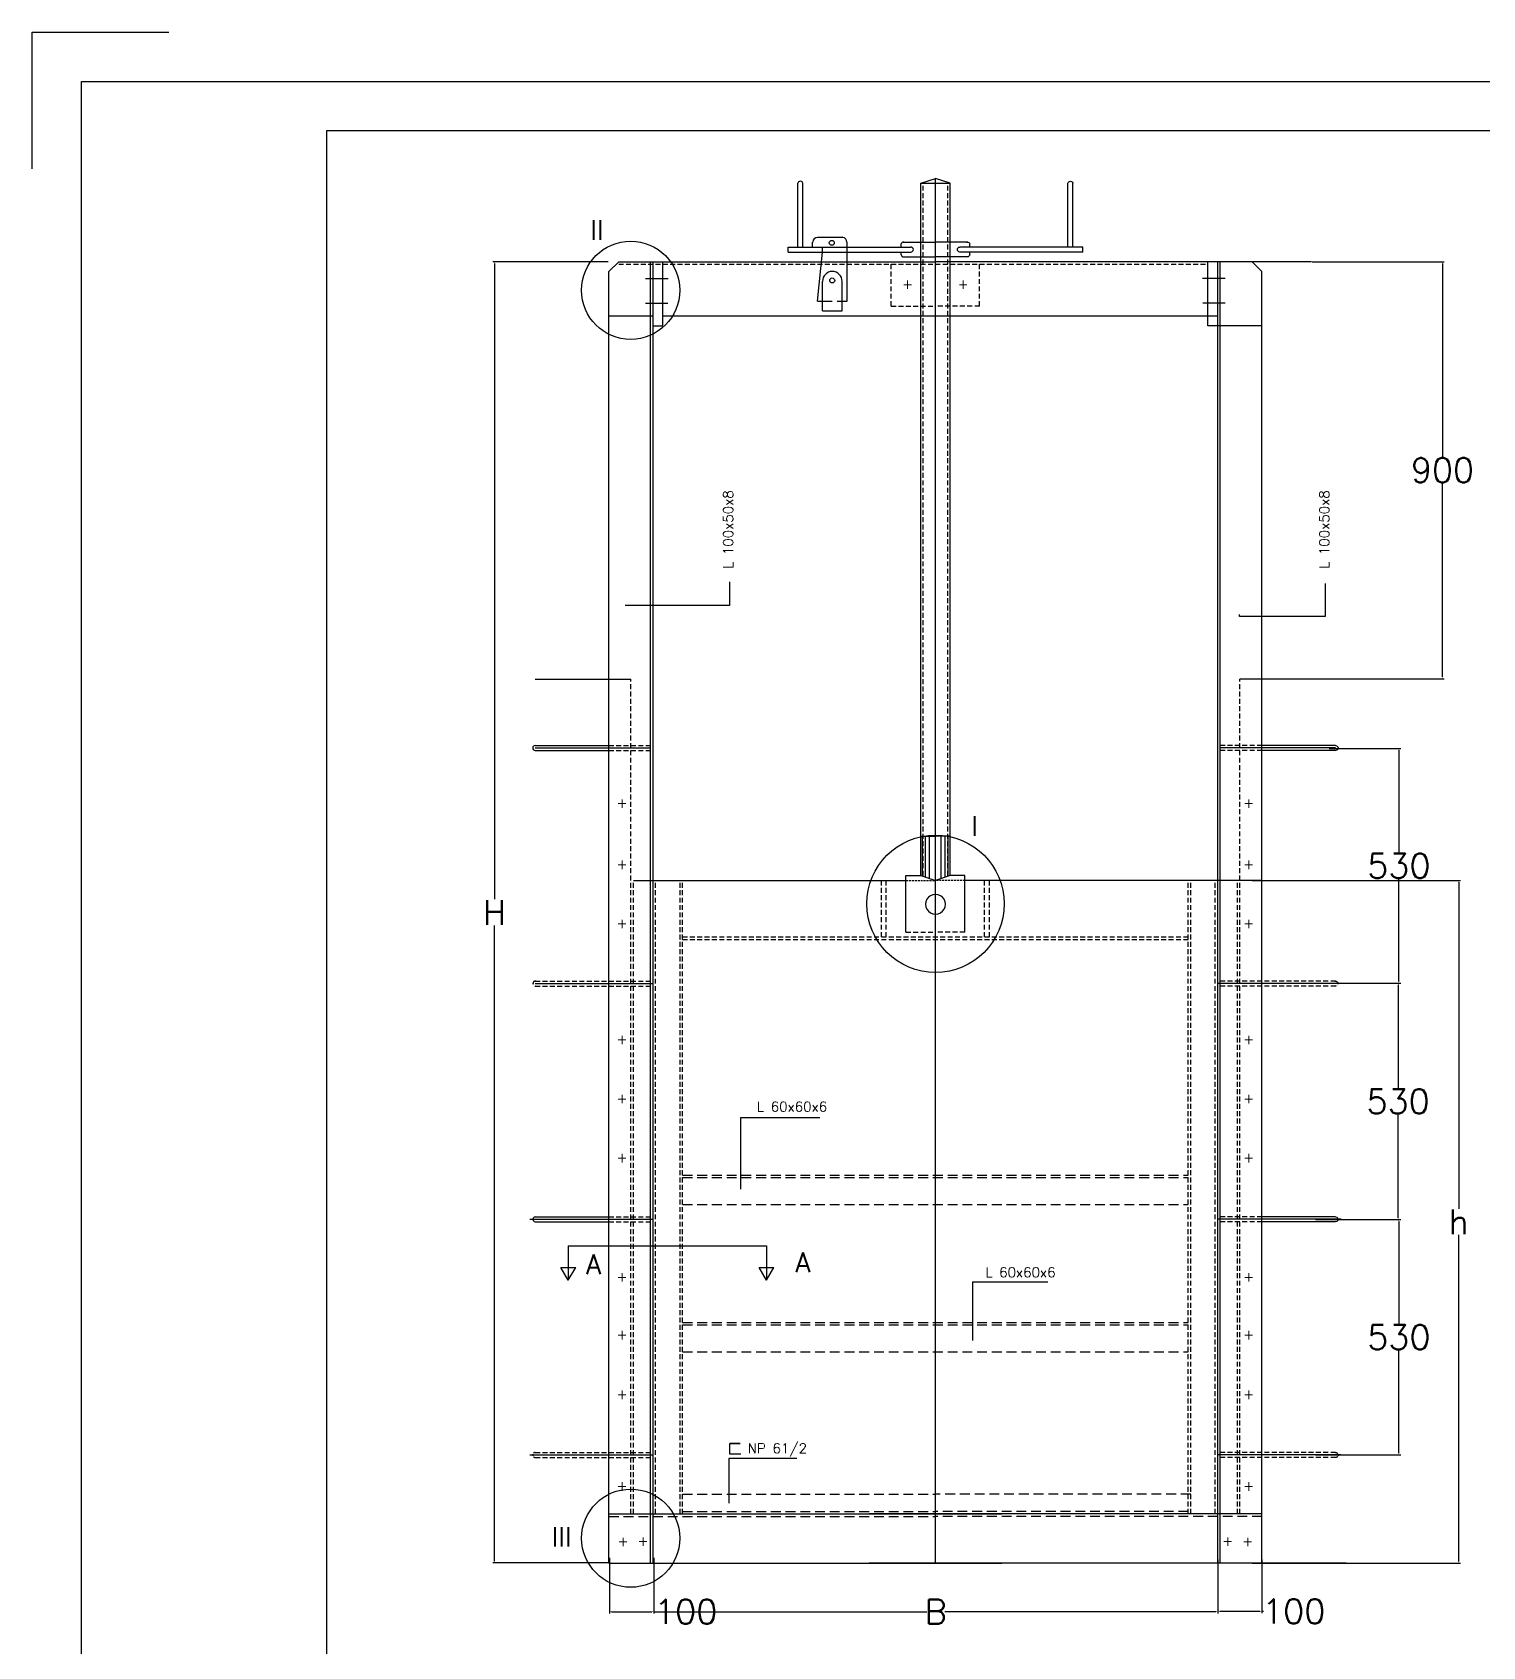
# Model space of a CAD drawing. Header units: metres. Extents: x 444 to 3227, y -3167 to -392.
# Drawn here: x 458.3 to 606, y -3024.3 to -2859.9 of the extents above; entities that cross this region are included whole.
import ezdxf

# ---------------------------------------------------------------- set-up
doc = ezdxf.new("R2010")
doc.units = ezdxf.units.M
doc.linetypes.add('DASHEDX2', pattern=[1.5, 1, -0.5])
doc.layers.get('DEFPOINTS').update_dxf_attribs({"linetype": 'CONTINUOUS'})
for name, color, linetype in [('BANGUNAN', 7, 'CONTINUOUS'), ('DIMENSI', 7, 'CONTINUOUS'), ('KOP', 7, 'CONTINUOUS'), ('TEX', 7, 'CONTINUOUS')]:
    doc.layers.add(name, color=color, linetype=linetype)
doc.styles.get("Standard").update_dxf_attribs({"font": 'Simplex.shx', "height": 2.5})
doc.dimstyles.get("Standard").update_dxf_attribs({"dimtxt": 0.18, "dimasz": 0.18, "dimexe": 0.18, "dimexo": 0.0625, "dimgap": 0.09, "dimtad": 0, "dimtih": 1, "dimtoh": 1, "dimdec": 4, "dimzin": 0, "dimdsep": 46, "dimtxsty": 'Standard', "dimcen": 0.09, "dimadec": 0, "dimazin": 0, "dimtfac": 1, "dimtdec": 4, "dimtofl": 0, "dimtmove": 0, "dimatfit": 3, "dimfxl": 1, "dimtolj": 1, "dimtzin": 0, "dimarcsym": 0})

# ---------------------------------------------------------------- blocks, each defined once
blk = doc.blocks.new('*D199')
at = {"layer": 'DEFPOINTS', "color": 0}
for p in [(517.05, -2883.28), (505.4, -3015.78), (517.05, -3015.78)]:
    blk.add_point(p, dxfattribs=at)
at = {"layer": 'TEX', "color": 0, "lineweight": -2}
for p, q in [((516.99, -2883.28), (505.22, -2883.28)), ((505.4, -2883.46), (505.4, -2948.19)), ((505.4, -3015.6), (505.4, -2950.87)), ((516.99, -3015.78), (505.22, -3015.78))]:
    blk.add_line(p, q, dxfattribs=at)
at = {"layer": 'TEX', "color": 0}
for points in [[(505.37, -2883.46), (505.43, -2883.46), (505.4, -2883.28)], [(505.37, -3015.6), (505.43, -3015.6), (505.4, -3015.78)]]:
    blk.add_solid(points, dxfattribs=at)
at = {"layer": 'TEX', "color": 0, "insert": (505.4, -2949.53), "char_height": 2.5, "attachment_point": 5}
blk.add_mtext('\\A1;H', dxfattribs=at)
blk = doc.blocks.new('*D200')
at = {"layer": 'DEFPOINTS', "color": 0}
for p in [(588.6, -2883.28), (588.6, -2925.73), (601.93, -2925.73)]:
    blk.add_point(p, dxfattribs=at)
at = {"layer": 'TEX', "color": 0, "lineweight": -2}
for p, q in [((588.66, -2883.28), (602.11, -2883.28)), ((601.93, -2883.46), (601.93, -2903.16)), ((601.93, -2925.55), (601.93, -2905.84)), ((588.66, -2925.73), (602.11, -2925.73))]:
    blk.add_line(p, q, dxfattribs=at)
at = {"layer": 'TEX', "color": 0}
for points in [[(601.9, -2883.46), (601.96, -2883.46), (601.93, -2883.28)], [(601.9, -2925.55), (601.96, -2925.55), (601.93, -2925.73)]]:
    blk.add_solid(points, dxfattribs=at)
at = {"layer": 'TEX', "color": 0, "insert": (601.93, -2904.5), "char_height": 2.5, "attachment_point": 5}
blk.add_mtext('\\A1;900', dxfattribs=at)
blk = doc.blocks.new('*D201')
at = {"layer": 'DEFPOINTS', "color": 0}
for p in [(521.62, -3018.62), (579.05, -3018.62), (579.05, -3020.74)]:
    blk.add_point(p, dxfattribs=at)
at = {"layer": 'DIMENSI', "color": 0, "lineweight": -2}
for p, q in [((521.62, -3018.69), (521.62, -3020.92)), ((579.05, -3018.69), (579.05, -3020.92)), ((521.8, -3020.74), (549.41, -3020.74)), ((578.87, -3020.74), (551.26, -3020.74))]:
    blk.add_line(p, q, dxfattribs=at)
at = {"layer": 'DIMENSI', "color": 0}
for points in [[(521.8, -3020.71), (521.8, -3020.77), (521.62, -3020.74)], [(578.87, -3020.71), (578.87, -3020.77), (579.05, -3020.74)]]:
    blk.add_solid(points, dxfattribs=at)
at = {"layer": 'DIMENSI', "color": 0, "insert": (550.34, -3020.74), "char_height": 2.5, "attachment_point": 5}
blk.add_mtext('\\A1;B', dxfattribs=at)
blk = doc.blocks.new('*D203')
at = {"layer": 'DEFPOINTS', "color": 0}
for p in [(517.12, -3015.19), (521.62, -3015.19), (521.62, -3020.74)]:
    blk.add_point(p, dxfattribs=at)
at = {"layer": 'DIMENSI', "color": 0, "lineweight": -2}
for p, q in [((517.12, -3015.25), (517.12, -3020.92)), ((521.62, -3015.25), (521.62, -3020.92)), ((517.3, -3020.74), (521.44, -3020.74)), ((521.62, -3020.74), (521.8, -3020.74))]:
    blk.add_line(p, q, dxfattribs=at)
at = {"layer": 'DIMENSI', "color": 0}
for points in [[(517.3, -3020.71), (517.3, -3020.77), (517.12, -3020.74)], [(521.44, -3020.71), (521.44, -3020.77), (521.62, -3020.74)]]:
    blk.add_solid(points, dxfattribs=at)
at = {"layer": 'DIMENSI', "color": 0, "insert": (524.87, -3020.74), "char_height": 2.5, "attachment_point": 5}
blk.add_mtext('\\A1;100', dxfattribs=at)
blk = doc.blocks.new('*D212')
at = {"layer": 'DEFPOINTS', "color": 0}
for p in [(582.49, -2946.27), (582.49, -3015.81), (603.59, -3015.81)]:
    blk.add_point(p, dxfattribs=at)
at = {"layer": 'TEX', "color": 0, "lineweight": -2}
for p, q in [((582.55, -2946.27), (603.77, -2946.27)), ((603.59, -2946.45), (603.59, -2979.7)), ((603.59, -3015.63), (603.59, -2982.38)), ((582.55, -3015.81), (603.77, -3015.81))]:
    blk.add_line(p, q, dxfattribs=at)
at = {"layer": 'TEX', "color": 0}
for points in [[(603.56, -2946.45), (603.62, -2946.45), (603.59, -2946.27)], [(603.56, -3015.63), (603.62, -3015.63), (603.59, -3015.81)]]:
    blk.add_solid(points, dxfattribs=at)
at = {"layer": 'TEX', "color": 0, "insert": (603.59, -2981.04), "char_height": 2.5, "attachment_point": 5}
blk.add_mtext('\\A1;h', dxfattribs=at)
blk = doc.blocks.new('*D213')
at = {"layer": 'DEFPOINTS', "color": 0}
for p in [(588.95, -2980.81), (588.95, -3004.77), (597.5, -3004.77)]:
    blk.add_point(p, dxfattribs=at)
at = {"layer": 'TEX', "color": 0, "lineweight": -2}
for p, q in [((589.01, -2980.81), (597.68, -2980.81)), ((597.5, -2980.99), (597.5, -2991.45)), ((597.5, -3004.59), (597.5, -2994.13)), ((589.01, -3004.77), (597.68, -3004.77))]:
    blk.add_line(p, q, dxfattribs=at)
at = {"layer": 'TEX', "color": 0}
for points in [[(597.47, -2980.99), (597.53, -2980.99), (597.5, -2980.81)], [(597.47, -3004.59), (597.53, -3004.59), (597.5, -3004.77)]]:
    blk.add_solid(points, dxfattribs=at)
at = {"layer": 'TEX', "color": 0, "insert": (597.5, -2992.79), "char_height": 2.5, "attachment_point": 5}
blk.add_mtext('\\A1;530', dxfattribs=at)
blk = doc.blocks.new('*D215')
at = {"layer": 'DEFPOINTS', "color": 0}
for p in [(579.07, -3015.35), (583.53, -3015.35), (583.53, -3020.7)]:
    blk.add_point(p, dxfattribs=at)
at = {"layer": 'DIMENSI', "color": 0, "lineweight": -2}
for p, q in [((579.07, -3015.41), (579.07, -3020.88)), ((583.53, -3015.41), (583.53, -3020.88)), ((579.25, -3020.7), (583.35, -3020.7)), ((583.53, -3020.7), (583.71, -3020.7))]:
    blk.add_line(p, q, dxfattribs=at)
at = {"layer": 'DIMENSI', "color": 0}
for points in [[(579.25, -3020.67), (579.25, -3020.73), (579.07, -3020.7)], [(583.35, -3020.67), (583.35, -3020.73), (583.53, -3020.7)]]:
    blk.add_solid(points, dxfattribs=at)
at = {"layer": 'DIMENSI', "color": 0, "insert": (586.78, -3020.7), "char_height": 2.5, "attachment_point": 5}
blk.add_mtext('\\A1;100', dxfattribs=at)
blk = doc.blocks.new('*D216')
at = {"layer": 'DEFPOINTS', "color": 0}
for p in [(590.33, -2932.84), (590.33, -2956.74), (597.5, -2956.74)]:
    blk.add_point(p, dxfattribs=at)
at = {"layer": 'TEX', "color": 0, "lineweight": -2}
for p, q in [((590.39, -2932.84), (597.68, -2932.84)), ((597.5, -2933.02), (597.5, -2943.45)), ((597.5, -2956.56), (597.5, -2946.13)), ((590.39, -2956.74), (597.68, -2956.74))]:
    blk.add_line(p, q, dxfattribs=at)
at = {"layer": 'TEX', "color": 0}
for points in [[(597.47, -2933.02), (597.53, -2933.02), (597.5, -2932.84)], [(597.47, -2956.56), (597.53, -2956.56), (597.5, -2956.74)]]:
    blk.add_solid(points, dxfattribs=at)
at = {"layer": 'TEX', "color": 0, "insert": (597.5, -2944.79), "char_height": 2.5, "attachment_point": 5}
blk.add_mtext('\\A1;530', dxfattribs=at)
blk = doc.blocks.new('*D217')
at = {"layer": 'DEFPOINTS', "color": 0}
for p in [(589.32, -2956.74), (589.32, -2980.81), (597.41, -2980.81)]:
    blk.add_point(p, dxfattribs=at)
at = {"layer": 'TEX', "color": 0, "lineweight": -2}
for p, q in [((589.38, -2956.74), (597.59, -2956.74)), ((597.41, -2956.92), (597.41, -2967.43)), ((597.41, -2980.63), (597.41, -2970.11)), ((589.38, -2980.81), (597.59, -2980.81))]:
    blk.add_line(p, q, dxfattribs=at)
at = {"layer": 'TEX', "color": 0}
for points in [[(597.38, -2956.92), (597.44, -2956.92), (597.41, -2956.74)], [(597.38, -2980.63), (597.44, -2980.63), (597.41, -2980.81)]]:
    blk.add_solid(points, dxfattribs=at)
at = {"layer": 'TEX', "color": 0, "insert": (597.41, -2968.77), "char_height": 2.5, "attachment_point": 5}
blk.add_mtext('\\A1;530', dxfattribs=at)

msp = doc.modelspace()

# ---------------------------------------------------------------- linework, layer by layer
at = {"layer": 'BANGUNAN', "color": 2}
for p, q in [((536.2995, -2881.78194), (536.2995, -2875.28194)), ((536.7995, -2881.78194), (536.7995, -2875.28194)), ((548.7995, -2875.28194), (550.2995, -2874.78194)), ((548.7995, -2945.78194), (548.7995, -2875.28194)), ((551.7995, -2875.28194), (550.2995, -2874.78194)), ((551.7995, -2945.78194), (551.7995, -2875.28194)), ((563.7995, -2881.78194), (563.7995, -2875.28194)), ((564.2995, -2881.78194), (564.2995, -2875.28194)), ((535.2995, -2882.28194), (535.2995, -2881.78194)), ((537.7995, -2881.78194), (537.7995, -2881.28194)), ((538.7995, -2882.28194), (538.7995, -2881.78194)), ((540.874, -2880.79639), (540.79827, -2880.78194)), ((541.2995, -2887.28194), (541.2995, -2881.27621)), ((546.7995, -2881.78194), (546.7995, -2881.46054)), ((553.7995, -2881.78194), (553.7995, -2881.46054)), ((565.2995, -2882.28194), (565.2995, -2881.78194)), ((522.5495, -2889.78194), (522.5495, -2883.28194)), ((538.2995, -2887.28194), (538.7995, -2882.28194)), ((546.7995, -2882.5528), (546.7995, -2882.28194)), ((553.7995, -2882.5528), (553.7995, -2882.28194)), ((578.0495, -2889.78194), (578.0495, -2883.28194)), ((538.7995, -2888.28194), (538.7995, -2885.28194)), ((540.7995, -2888.28194), (540.7995, -2885.28194)), ((509.5495, -2925.78194), (519.2995, -2925.78194)), ((591.0495, -2925.78194), (581.2995, -2925.78194)), ((509.5495, -2932.53194), (517.0495, -2932.53194)), ((591.0495, -2932.53194), (583.5495, -2932.53194)), ((509.5495, -2933.03194), (517.0495, -2933.03194)), ((591.0495, -2933.03194), (583.5495, -2933.03194)), ((547.2995, -2951.53194), (547.2995, -2945.78194)), ((553.2995, -2951.53194), (553.2995, -2945.78194)), ((509.5495, -2980.53194), (517.0495, -2980.53194)), ((591.0495, -2980.53194), (583.5495, -2980.53194)), ((509.5495, -2981.03194), (517.0495, -2981.03194)), ((591.0495, -2981.03194), (583.5495, -2981.03194))]:
    msp.add_line(p, q, dxfattribs=at)
at = {"layer": 'BANGUNAN', "color": 2, "linetype": 'ByBlock', "ltscale": 0.5}
for p, q in [((548.7995, -2875.28194), (551.7995, -2875.28194)), ((535.2995, -2881.78194), (547.7995, -2881.78194)), ((538.2995, -2880.78194), (540.79827, -2880.78194)), ((547.00461, -2881.28194), (550.2995, -2881.28194)), ((553.5944, -2881.28194), (550.2995, -2881.28194)), ((565.2995, -2881.78194), (552.7995, -2881.78194)), ((535.2995, -2882.28194), (547.7995, -2882.28194)), ((547.06094, -2882.78194), (550.2995, -2882.78194)), ((553.53807, -2882.78194), (550.2995, -2882.78194)), ((565.2995, -2882.28194), (552.7995, -2882.28194)), ((538.2995, -2887.28194), (538.7995, -2887.28194)), ((538.7995, -2888.28194), (540.7995, -2888.28194)), ((540.7995, -2887.28194), (541.2995, -2887.28194)), ((521.5495, -2889.78194), (522.5495, -2889.78194)), ((583.5495, -2889.78194), (578.0495, -2889.78194)), ((548.7995, -2941.78194), (550.2995, -2941.78194)), ((551.7995, -2941.78194), (550.2995, -2941.78194)), ((547.2995, -2945.78194), (548.7995, -2945.78194)), ((553.2995, -2945.78194), (551.7995, -2945.78194))]:
    msp.add_line(p, q, dxfattribs=at)
at = {"layer": 'BANGUNAN', "color": 2, "linetype": 'DASHEDX2', "ltscale": 0.5}
for p, q in [((549.0495, -2945.78194), (549.0495, -2875.28194)), ((551.5495, -2945.78194), (551.5495, -2875.28194)), ((518.0495, -2883.53194), (578.0495, -2883.53194)), ((545.7995, -2887.78194), (545.7995, -2883.28194)), ((554.7995, -2887.78194), (554.7995, -2883.28194)), ((545.7995, -2887.78194), (550.2995, -2887.78194)), ((554.7995, -2887.78194), (550.2995, -2887.78194)), ((519.2995, -3010.78194), (519.2995, -2925.78194)), ((581.2995, -3010.78194), (581.2995, -2925.78194)), ((517.0495, -2932.53194), (521.2995, -2932.53194)), ((583.5495, -2932.53194), (579.2995, -2932.53194)), ((517.0495, -2933.03194), (521.2995, -2933.03194)), ((583.5495, -2933.03194), (579.2995, -2933.03194)), ((519.5495, -3010.78194), (519.5495, -2946.28194)), ((521.7995, -3010.78194), (521.7995, -2946.28194)), ((524.2995, -3010.78194), (524.2995, -2946.28194)), ((524.5495, -3010.78194), (524.5495, -2946.28194)), ((544.7995, -2952.03194), (544.7995, -2946.28194)), ((545.2995, -2952.03194), (545.2995, -2946.28194)), ((555.2995, -2952.03194), (555.2995, -2946.28194)), ((555.7995, -2952.03194), (555.7995, -2946.28194)), ((576.0495, -3010.78194), (576.0495, -2946.28194)), ((576.2995, -3010.78194), (576.2995, -2946.28194)), ((578.7995, -3010.78194), (578.7995, -2946.28194)), ((581.0495, -3010.78194), (581.0495, -2946.28194)), ((524.5495, -2952.03194), (576.0495, -2952.03194)), ((524.5495, -2952.28194), (576.0495, -2952.28194)), ((547.2995, -2951.53194), (550.2995, -2951.53194)), ((553.2995, -2951.53194), (550.2995, -2951.53194)), ((509.5495, -2956.53194), (521.5495, -2956.53194)), ((509.5495, -2957.03194), (521.5495, -2957.03194)), ((591.0495, -2956.53194), (579.0495, -2956.53194)), ((591.0495, -2957.03194), (579.0495, -2957.03194)), ((517.0495, -2980.53194), (521.2995, -2980.53194)), ((583.5495, -2980.53194), (579.2995, -2980.53194)), ((517.0495, -2981.03194), (521.2995, -2981.03194)), ((583.5495, -2981.03194), (579.2995, -2981.03194)), ((509.5495, -3004.53194), (521.5495, -3004.53194)), ((509.5495, -3005.03194), (521.5495, -3005.03194)), ((591.0495, -3004.53194), (579.0495, -3004.53194)), ((591.0495, -3005.03194), (579.0495, -3005.03194))]:
    msp.add_line(p, q, dxfattribs=at)
at = {"layer": 'BANGUNAN', "color": 1}
for p, q in [((550.2995, -3015.78194), (550.2995, -2874.78194)), ((550.2995, -3015.78194), (550.2995, -2874.78194)), ((520.78908, -2884.9624), (523.08837, -2884.9624)), ((579.80993, -2884.9624), (577.51064, -2884.9624)), ((520.78908, -2887.48899), (523.05552, -2887.48899)), ((579.80993, -2887.48899), (577.54349, -2887.48899)), ((509.5495, -2932.78194), (521.2995, -2932.78194)), ((591.0495, -2932.78194), (579.2995, -2932.78194)), ((548.9995, -2945.8486), (548.9995, -2941.78194)), ((549.2995, -2945.9486), (549.2995, -2941.78194)), ((549.6995, -2946.08194), (549.6995, -2941.78194)), ((550.8995, -2946.08194), (550.8995, -2941.78194)), ((551.2995, -2945.9486), (551.2995, -2941.78194)), ((551.5995, -2945.8486), (551.5995, -2941.78194)), ((509.5495, -2956.78194), (521.5495, -2956.78194)), ((591.0495, -2956.78194), (579.0495, -2956.78194)), ((508.98519, -2980.78194), (521.5495, -2980.78194)), ((591.61381, -2980.78194), (579.0495, -2980.78194)), ((509.01171, -3004.78194), (521.5495, -3004.78194)), ((591.5873, -3004.78194), (579.0495, -3004.78194))]:
    msp.add_line(p, q, dxfattribs=at)
at = {"layer": 'BANGUNAN', "color": 3}
for p, q in [((517.0495, -2884.28194), (518.0495, -2883.28194)), ((521.2995, -3015.78194), (521.2995, -2883.28194)), ((521.5495, -3015.78194), (521.5495, -2883.28194)), ((579.0495, -3015.78194), (579.0495, -2883.28194)), ((579.2995, -3015.78194), (579.2995, -2883.28194)), ((583.5495, -2884.28194), (582.5495, -2883.28194)), ((517.0495, -3015.78194), (517.0495, -2884.28194)), ((583.5495, -3015.78194), (583.5495, -2884.28194)), ((517.0495, -3010.78194), (557.0495, -3010.78194)), ((583.5495, -3010.78194), (543.5495, -3010.78194)), ((517.0495, -3015.78194), (557.0495, -3015.78194)), ((592.1108, -3015.78194), (543.5495, -3015.78194))]:
    msp.add_line(p, q, dxfattribs=at)
at = {"layer": 'BANGUNAN', "color": 3, "linetype": 'ByBlock', "ltscale": 0.5}
for p, q in [((518.0495, -2883.28194), (550.2995, -2883.28194)), ((588.60109, -2883.28194), (550.2995, -2883.28194)), ((517.0495, -2888.78194), (521.5495, -2888.78194)), ((522.5495, -2888.78194), (579.0495, -2888.78194)), ((519.5495, -2946.28194), (547.2995, -2946.28194)), ((583.5495, -2946.28194), (553.2995, -2946.28194))]:
    msp.add_line(p, q, dxfattribs=at)
at = {"layer": 'BANGUNAN', "color": 2, "linetype": 'DASHEDX2'}
for p, q in [((538.7995, -2887.28194), (540.7995, -2887.28194)), ((524.5495, -2976.28194), (576.0495, -2976.28194)), ((524.5495, -2976.53194), (576.0495, -2976.53194)), ((524.5495, -2979.28194), (576.0495, -2979.28194)), ((524.5495, -2991.28194), (576.0495, -2991.28194)), ((524.5495, -2991.53194), (576.0495, -2991.53194)), ((524.5495, -2994.28194), (576.0495, -2994.28194)), ((524.5495, -3008.78194), (550.2995, -3008.78194)), ((576.2995, -3008.78194), (550.2995, -3008.78194)), ((517.0495, -3011.03194), (550.2995, -3011.03194)), ((524.5495, -3010.53194), (550.2995, -3010.53194)), ((576.0495, -3010.53194), (550.2995, -3010.53194)), ((583.5495, -3011.03194), (550.2995, -3011.03194))]:
    msp.add_line(p, q, dxfattribs=at)
at = {"layer": 'BANGUNAN', "color": 2}
for centre in [(539.74363, -2881.34228), (539.79281, -2885.17436)]:
    msp.add_circle(centre, 0.25, dxfattribs=at)
for centre, start, end in [((538.2995, -2881.28194), 90, 180), ((540.79951, -2881.28452), 0.9646254, 81.3230103)]:
    msp.add_arc(centre, 0.49379, start, end, dxfattribs=at)
for centre, major_axis, ratio, start_param, end_param in [((536.5495, -2875.28194), (-0.25, 0), 0.828696099, 3.141592654, 6.283185307), ((547.04416, -2881.52889), (-0.25434, 0), 0.982920929, 4.556265915, 6.006223575), ((547.7995, -2882.03194), (-0.25434, 0), 0.982920929, 1.570796327, 4.71238898), ((547.06094, -2882.52517), (-0.25434, 0), 0.982920929, 6.394845144, 7.853981634), ((539.7995, -2885.28194), (0, -1.02258), 0.977919471, 1.570796327, 4.71238898), ((509.5495, -2932.78194), (0, -0.25), 0.987237197, 3.141592654, 6.283185307), ((509.55034, -2980.78195), (0, -0.25), 0.987237197, 3.130830739, 6.295051497)]:
    msp.add_ellipse(centre, major_axis=major_axis, ratio=ratio, start_param=start_param, end_param=end_param, dxfattribs=at)
at = {"layer": 'BANGUNAN', "color": 2, "extrusion": (0, 0, -1)}
for centre, major_axis, ratio, start_param, end_param in [((564.0495, -2875.28194), (0.25, 0), 0.828696099, 3.141592654, 6.283185307), ((552.7995, -2882.03194), (0.25434, 0), 0.982920929, 1.570796327, 4.71238898), ((553.55485, -2881.52889), (0.25434, 0), 0.982920929, 4.556265915, 6.006223575), ((553.53807, -2882.52517), (0.25434, 0), 0.982920929, 6.394845144, 7.853981634), ((591.0495, -2932.78194), (0, -0.25), 0.987237197, 3.141592654, 6.283185307), ((591.04867, -2980.78195), (0, -0.25), 0.987237197, 3.130830739, 6.295051497)]:
    msp.add_ellipse(centre, major_axis=major_axis, ratio=ratio, start_param=start_param, end_param=end_param, dxfattribs=at)
at = {"layer": 'BANGUNAN', "color": 2, "linetype": 'DASHEDX2', "ltscale": 0.5}
msp.add_ellipse((509.56741, -2956.77784), major_axis=(0, -0.25), ratio=0.987237197, start_param=2.960251122, end_param=6.210572765, dxfattribs=at)
at = {"layer": 'BANGUNAN', "color": 2, "linetype": 'DASHEDX2', "ltscale": 0.5, "extrusion": (0, 0, -1)}
msp.add_ellipse((591.0316, -2956.77784), major_axis=(0, -0.25), ratio=0.987237197, start_param=2.960251122, end_param=6.210572765, dxfattribs=at)
at = {"layer": 'BANGUNAN', "color": 2, "linetype": 'DASHEDX2', "ltscale": 0.2}
msp.add_ellipse((509.53757, -3004.78173), major_axis=(0, -0.25), ratio=0.987237197, start_param=3.093224239, end_param=6.331553722, dxfattribs=at)
at = {"layer": 'BANGUNAN', "color": 2, "linetype": 'DASHEDX2', "ltscale": 0.2, "extrusion": (0, 0, -1)}
msp.add_ellipse((591.06144, -3004.78173), major_axis=(0, -0.25), ratio=0.987237197, start_param=3.093224239, end_param=6.331553722, dxfattribs=at)
at = {"layer": 'DIMENSI', "color": 2}
for p, q in [((512.91883, -2983.48451), (533.10723, -2983.48451)), ((512.91883, -2983.48451), (512.91883, -2986.99565)), ((533.10723, -2983.48451), (533.10723, -2986.9913)), ((533.10723, -2983.48451), (533.10723, -2983.48451)), ((533.10723, -2983.48451), (533.10723, -2983.48451)), ((512.16883, -2985.69661), (513.66883, -2985.69661)), ((512.91883, -2986.99565), (512.16883, -2985.69661)), ((512.91883, -2986.99565), (513.66883, -2985.69661)), ((533.10974, -2986.99565), (532.35974, -2985.69661)), ((532.35974, -2985.69661), (533.85974, -2985.69661)), ((533.10974, -2986.99565), (533.85974, -2985.69661))]:
    msp.add_line(p, q, dxfattribs=at)
at = {"layer": 'KOP', "color": 9}
msp.add_lwpolyline([(458.3376, -2873.79408), (458.3376, -2859.90614), (472.22554, -2859.90614)], dxfattribs=at)
msp.add_lwpolyline([(883.8376, -2864.90614), (883.8376, -3161.90614), (463.3376, -3161.90614), (463.3376, -2864.90614)], close=True, dxfattribs=at)
at = {"layer": 'KOP', "color": 130}
msp.add_lwpolyline([(488.3376, -3156.90614), (488.3376, -2869.90614), (878.8376, -2869.90614), (878.8376, -3156.90614)], close=True, dxfattribs=at)
at = {"layer": 'TEX', "color": 2}
for p, q in [((529.32771, -2915.85742), (529.32771, -2918.27434)), ((589.99987, -2916.04334), (589.99987, -2919.38985)), ((529.32771, -2918.27434), (518.71939, -2918.27434)), ((581.25266, -2919.38985), (581.25266, -2919.20393)), ((589.99987, -2919.38985), (581.25266, -2919.38985)), ((548.7995, -2945.78194), (550.2995, -2946.28194)), ((551.7995, -2945.78194), (550.2995, -2946.28194)), ((538.517, -2970.45622), (530.44305, -2970.45622)), ((530.44305, -2970.45622), (530.44305, -2977.70699)), ((554.07914, -2987.18878), (554.07914, -2993.13813)), ((561.75041, -2987.18878), (554.07914, -2987.18878)), ((529.25182, -3005.15729), (529.25182, -3005.45147)), ((536.19504, -3005.15729), (529.25182, -3005.15729)), ((530.42976, -3003.60234), (529.37802, -3003.60234)), ((529.37802, -3003.60234), (530.42976, -3003.60234)), ((529.37802, -3004.69501), (529.37802, -3003.60234)), ((530.47183, -3004.69501), (529.37802, -3004.69501)), ((529.25182, -3005.45147), (529.25182, -3009.69605))]:
    msp.add_line(p, q, dxfattribs=at)
at = {"layer": 'TEX', "color": 2, "linetype": 'DASHEDX2', "ltscale": 0.2}
for p in [(547.2995, -2946.28194), (553.2995, -2946.28194)]:
    msp.add_line(p, (550.2995, -2946.28194), dxfattribs=at)
at = {"layer": 'TEX', "color": 1}
for centre, radius in [((519.27204, -2886.17646), 5), ((550.31082, -2948.66225), 7), ((519.27415, -3013.25657), 5)]:
    msp.add_circle(centre, radius, dxfattribs=at)
at = {"layer": 'TEX', "color": 2}
for centre, start, end in [((550.27947, -2948.70124), 88.8519127, 271.1480873), ((550.31954, -2948.70124), 268.8519127, 91.1480873)]:
    msp.add_arc(centre, 1, start, end, dxfattribs=at)

# ---------------------------------------------------------------- texts
at = {"layer": 'BANGUNAN', "color": 2}
msp.add_text('+', height=1, dxfattribs=at).set_placement((546.91381, -2886.03898))
at = {"layer": 'BANGUNAN', "color": 2, "text_generation_flag": 2}
msp.add_text('+', height=1, dxfattribs=at).set_placement((553.6852, -2886.03898))
at = {"layer": 'TEX', "color": 2}
for s, height, p in [('II', 2, (515.12449, -2881.04186)), ('I', 2, (553.93872, -2941.7438)), ('L 60x60x6', 1, (532.11805, -2969.80988)), ('L 60x60x6', 1, (555.38192, -2986.68119)), ('NP 61/2', 1, (531.18723, -3004.60365)), ('III', 2, (511.1987, -3014.11709))]:
    msp.add_text(s, height=height, dxfattribs=at).set_placement(p)
for p in [(529.69993, -2914.56103), (590.39906, -2914.56103)]:
    msp.add_text('L 100x50x8', height=1, rotation=90, dxfattribs=at).set_placement(p)
at = {"layer": 'TEX', "color": 1}
for p in [(517.83824, -2938.88134), (517.83824, -2945.11787), (517.83824, -2951.13556), (517.83824, -2962.95214), (517.83824, -2968.96984), (517.83824, -2974.98754), (517.83824, -2987.13235), (517.83824, -2993.00682), (517.83824, -2999.08862), (517.83824, -3008.41866), (517.93568, -3014.06438), (519.97141, -3014.03762)]:
    msp.add_text('+', height=1, dxfattribs=at).set_placement(p)
at = {"layer": 'TEX', "color": 1, "text_generation_flag": 2}
for p in [(582.76077, -2938.88134), (582.76077, -2945.11787), (582.76077, -2951.13556), (582.76077, -2962.95214), (582.76077, -2968.96984), (582.76077, -2974.98754), (582.76077, -2987.13235), (582.76077, -2993.00682), (582.76077, -2999.08862), (582.76077, -3008.41866), (580.6276, -3014.03762), (582.66333, -3014.06438)]:
    msp.add_text('+', height=1, dxfattribs=at).set_placement(p)
at = {"layer": 'TEX', "color": 2, "ltscale": 2}
for p in [(514.71673, -2986.37336), (536.02164, -2986.17538)]:
    msp.add_text('A', height=2, dxfattribs=at).set_placement(p)

# ---------------------------------------------------------------- dimensions: what is measured, and where the dimension line sits
at = {"layer": 'DIMENSI', "color": 2}
for p1, p2, distance, text, picture, middle in [((517.11941, -3015.18653), (521.61892, -3015.18653), -5.55244, '100', '*D203', (524.86511, -3020.73897)), ((579.06657, -3015.34813), (583.53291, -3015.34813), -5.34748, '100', '*D215', (586.7791, -3020.69561)), ((521.61892, -3018.62376), (579.05389, -3018.62376), -2.11522, 'B', '*D201', (550.3364, -3020.73897))]:
    dim = msp.add_aligned_dim(p1=p1, p2=p2, distance=distance, text=text, dimstyle='Standard', dxfattribs=at)
    dim.commit()
    dim.dimension.update_dxf_attribs({"geometry": picture, "text_midpoint": middle})
at = {"layer": 'TEX', "color": 2}
for p1, p2, distance, text, picture, middle in [((517.0495, -2883.28194), (517.0495, -3015.78194), -11.65278, 'H', '*D199', (505.39672, -2949.53194)), ((590.33168, -2932.8379), (590.33168, -2956.73504), 7.16782, '530', '*D216', (597.4995, -2944.78647)), ((582.48685, -2946.27279), (582.48685, -3015.8109), 21.10301, 'h', '*D212', (603.58986, -2981.04185)), ((589.3196, -2956.73504), (589.3196, -2980.80741), 8.09067, '530', '*D217', (597.41027, -2968.77123)), ((588.94556, -2980.80741), (588.94556, -3004.76794), 8.55394, '530', '*D213', (597.4995, -2992.78768))]:
    dim = msp.add_aligned_dim(p1=p1, p2=p2, distance=distance, text=text, dimstyle='Standard', dxfattribs=at)
    dim.commit()
    dim.dimension.update_dxf_attribs({"geometry": picture, "text_midpoint": middle})
at = {"layer": 'TEX', "color": 1}
dim = msp.add_aligned_dim(p1=(588.60109, -2883.28194), p2=(588.60109, -2925.72697), distance=13.32537, text='900', dimstyle='Standard', dxfattribs=at)
dim.commit()
dim.dimension.update_dxf_attribs({"geometry": '*D200', "text_midpoint": (601.92645, -2904.50445)})

doc.saveas('drawing.dxf')
